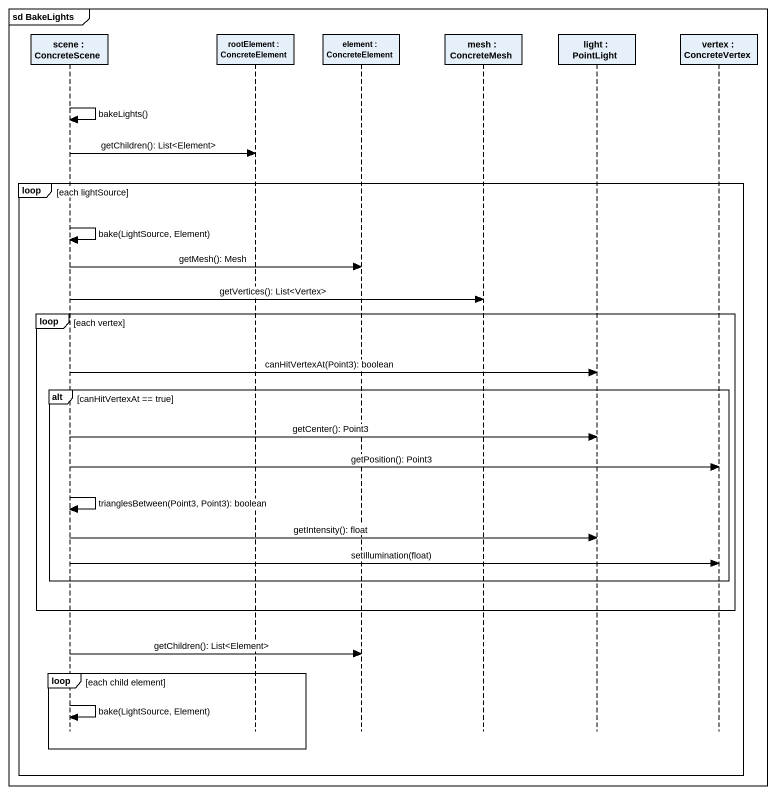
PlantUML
@startuml
mainframe sd BakeLights
hide footbox
participant "scene : ConcreteScene" as scene
participant "rootElement : ConcreteElement" as rootElement
participant "element : ConcreteElement" as element
participant "mesh : ConcreteMesh" as mesh
participant "light : PointLight" as light
participant "vertex : ConcreteVertex" as vertex

scene -> scene : bakeLights()
scene -> rootElement : getChildren(): List<Element>
loop each lightSource
  scene -> scene : bake(LightSource, Element)
  scene -> element : getMesh(): Mesh
  scene -> mesh : getVertices(): List<Vertex>
  loop each vertex
    scene -> light : canHitVertexAt(Point3): boolean
    alt canHitVertexAt == true
      scene -> light : getCenter(): Point3
      scene -> vertex : getPosition(): Point3
      scene -> scene : trianglesBetween(Point3, Point3): boolean
      scene -> light : getIntensity(): float
      scene -> vertex : setIllumination(float)
    end
  end
  scene -> element : getChildren(): List<Element>
  loop each child element
    scene -> scene : bake(LightSource, Element)
  end
end
@enduml
